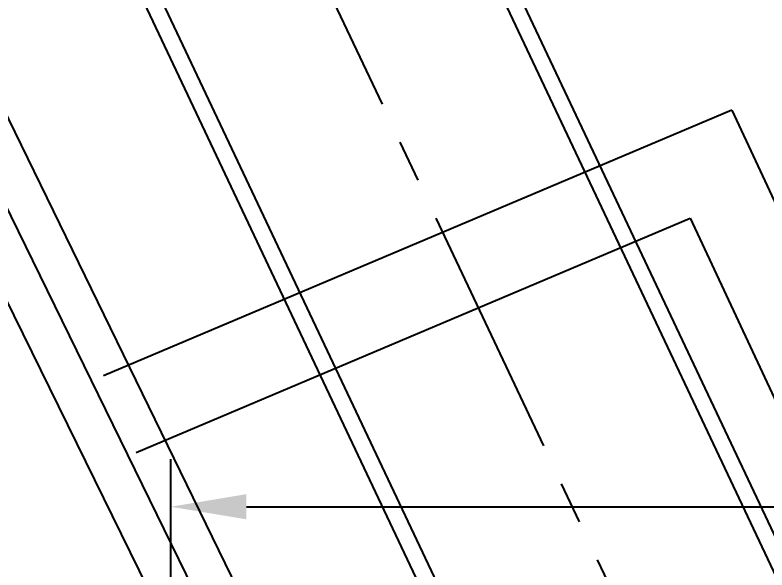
# Model space of a CAD drawing. Extents: x -115306 to 97263, y 46189 to 262006.
# Drawn here: x -27389 to -24227, y 76851 to 79183 of the extents above; entities that cross this region are included whole.
import ezdxf

# ---------------------------------------------------------------- set-up
doc = ezdxf.new("R2010")
doc.units = 0
doc.header["$LTSCALE"] = 508
doc.header["$PDMODE"] = 1
doc.header["$PDSIZE"] = -2
doc.linetypes.add('STYLE_06', pattern=[3.125, 2.083359, -0.347214, 0.347214, -0.347214])
doc.layers.get('0').update_dxf_attribs({"linetype": 'CONTINUOUS'})
doc.layers.get('DEFPOINTS').update_dxf_attribs({"linetype": 'CONTINUOUS'})
for name, color, linetype in [('COTAS', 30, 'CONTINUOUS'), ('INSTALACION_NUEVA', 7, 'CONTINUOUS'), ('muro', 80, 'CONTINUOUS')]:
    doc.layers.add(name, color=color, linetype=linetype)
doc.styles.add('ARIAL-B', font='arialbd.ttf')
doc.dimstyles.new('ISO', dxfattribs={"dimtxt": 282.222222, "dimasz": 317.5, "dimexe": 200, "dimexo": 0, "dimgap": 1, "dimtad": 1, "dimdec": 1, "dimzin": 15, "dimdsep": 46, "dimtxsty": 'ARIAL-B', "dimblk": 'VW_FILLEDARROW', "dimcen": 0, "dimadec": 0, "dimazin": 0, "dimtfac": 1, "dimtdec": 1, "dimtix": 1, "dimtmove": 0, "dimatfit": 0, "dimldrblk": 'VW_FILLEDARROW', "dimfxl": 1, "dimtolj": 1, "dimtzin": 15, "dimarcsym": 0})

# ---------------------------------------------------------------- blocks, each defined once
blk = doc.blocks.new('VW_FILLEDARROW')
at = {"color": 0}
blk.add_solid([(0, 0), (-0.9302, -0.2492), (-0.9302, 0.2492)], dxfattribs=at)
blk = doc.blocks.new('*D3608')
at = {"layer": 'DEFPOINTS', "color": 0, "linetype": 'Continuous'}
for p in [(-30483.8, 80860.2), (-31343.4, 80453.7), (-26764.3, 72995.4)]:
    blk.add_point(p, dxfattribs=at)
at = {"layer": 'INSTALACION_NUEVA', "color": 0, "linetype": 'Continuous', "lineweight": -2}
for p, q in [((-30483.8, 80860.2), (-31524.2, 80368.2)), ((-27759.6, 72875.9), (-31207.6, 80166.7)), ((-26764.3, 72995.4), (-27804.7, 72503.4))]:
    blk.add_line(p, q, dxfattribs=at)
at = {"layer": 'INSTALACION_NUEVA', "color": 0, "linetype": 'Continuous', "lineweight": -2, "xscale": 317.5, "yscale": 317.5, "zscale": 317.5}
for p, rotation in [((-31343.4, 80453.7), 115.3107255779732), ((-27623.9, 72588.9), 295.3107255779732)]:
    blk.add_blockref('VW_FILLEDARROW', p, dxfattribs=dict(at, rotation=rotation))
at = {"layer": 'INSTALACION_NUEVA', "color": 0, "linetype": 'Continuous', "insert": (-29262.9, 76625.7), "char_height": 282.22, "attachment_point": 5, "rotation": 295.3107, "style": 'ARIAL-B'}
blk.add_mtext('\\A1;8700', dxfattribs=at)
blk = doc.blocks.new('*U3356')
at = {"layer": 'INSTALACION_NUEVA', "color": 7, "linetype": 'Continuous'}
for points in [[(-12408.8, -13594.5), (-15374.1, -7324.3), (-15437.4, -7354.2), (-12472.1, -13624.4)], [(-13647.3, -14180.2), (-13710.5, -14210.1), (-16675.9, -7939.9), (-16612.6, -7910)]]:
    blk.add_lwpolyline(points, close=True, dxfattribs=at)
blk = doc.blocks.new('*D3619')
at = {"layer": 'COTAS', "color": 0, "linetype": 'Continuous', "lineweight": -2}
for p, q in [((-26733.5, 76392.4), (-26733.5, 77316.8)), ((-14584.3, 76792.4), (-14584.3, 77316.8)), ((-26416, 77116.8), (-14901.8, 77116.8))]:
    blk.add_line(p, q, dxfattribs=at)
at = {"layer": 'COTAS', "color": 0, "linetype": 'Continuous'}
for points in [[(-26416, 77169.8), (-26416, 77063.9), (-26733.5, 77116.8)], [(-14901.8, 77169.8), (-14901.8, 77063.9), (-14584.3, 77116.8)]]:
    blk.add_solid(points, dxfattribs=at)
at = {"layer": 'DEFPOINTS', "color": 0, "linetype": 'Continuous'}
for p in [(-14584.3, 77116.8), (-14584.3, 76792.4), (-26733.5, 76392.4)]:
    blk.add_point(p, dxfattribs=at)
at = {"layer": 'COTAS', "color": 0, "linetype": 'Continuous', "insert": (-20658.9, 77262), "char_height": 282.222, "attachment_point": 5, "style": 'ARIAL-B'}
blk.add_mtext('\\A1;12149.2', dxfattribs=at)

msp = doc.modelspace()

# ---------------------------------------------------------------- linework, layer by layer
at = {"layer": 'INSTALACION_NUEVA', "color": 4, "linetype": 'STYLE_06'}
msp.add_line((-28334.17, 84069.95), (-22947.33, 72679.52), dxfattribs=at)
at = {"layer": 'muro'}
for p, q in [((-22693.78, 69069.57), (-28232.08, 80418.89)), ((-24374.27, 78782.74), (-27016.33, 77667.41)), ((-24374.27, 78782.74), (-23085.6, 76018.36))]:
    msp.add_line(p, q, dxfattribs=at)
at = {"layer": 'muro', "linetype": 'Continuous'}
for p, q in [((-28392.13, 80348.12), (-22896.79, 69128.54)), ((-23099.81, 69187.51), (-28552.18, 80277.34)), ((-26880.21, 77344.96), (-24548.96, 78329.09)), ((-24548.96, 78329.09), (-23268.98, 75583.37))]:
    msp.add_line(p, q, dxfattribs=at)

# ---------------------------------------------------------------- block references
at = {"layer": 'INSTALACION_NUEVA', "color": 7}
msp.add_blockref('*U3356', (-10630.95, 88151.12), dxfattribs=at)

# ---------------------------------------------------------------- dimensions: what is measured, and where the dimension line sits
at = {"layer": 'COTAS', "linetype": 'Continuous'}
dim = msp.add_linear_dim(base=(-14584.3, 77116.85), p1=(-26733.52, 76392.43), p2=(-14584.3, 76792.43), dimstyle='ISO', override={"dimpost": '<>'}, dxfattribs=at)
dim.commit()
dim.dimension.update_dxf_attribs({"geometry": '*D3619', "text_midpoint": (-20658.91, 77262.04)})
at = {"layer": 'INSTALACION_NUEVA', "color": 4, "linetype": 'Continuous'}
dim = msp.add_aligned_dim(p1=(-26764.34, 72995.41), p2=(-30483.83, 80860.23), distance=950.81, dimstyle='ISO', override={"dimgap": 100, "dimpost": '<>', "dimtxsty": 'ARIAL-B'}, dxfattribs=at)
dim.commit()
dim.dimension.update_dxf_attribs({"geometry": '*D3608', "text_midpoint": (-29262.87, 76625.72)})

doc.saveas('drawing.dxf')
